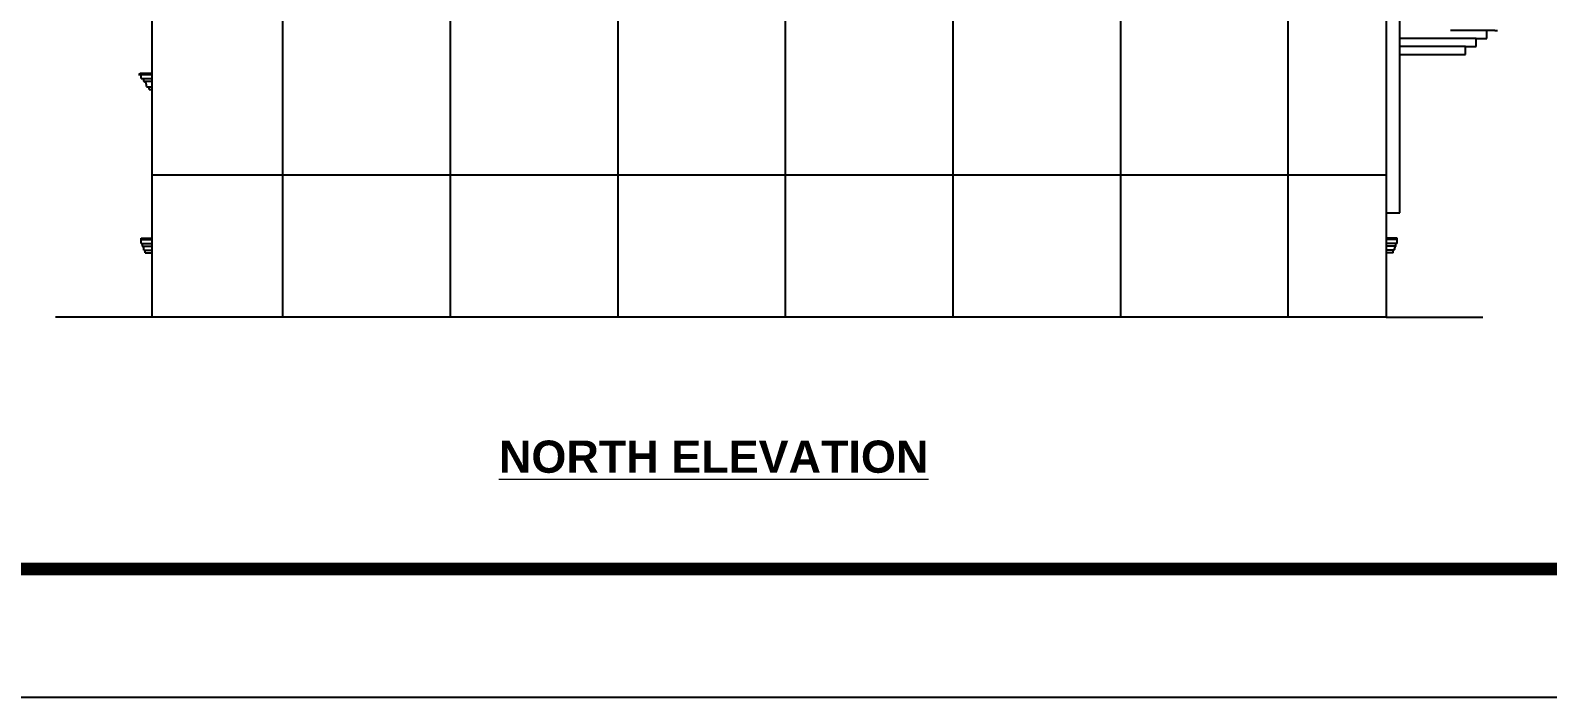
# Model space of a CAD drawing. Header units: inches. Extents: x 3672 to 10975, y -27382 to -746.
# Drawn here: x 5696 to 6262, y -27267 to -27019 of the extents above; entities that cross this region are included whole.
import ezdxf

# ---------------------------------------------------------------- set-up
doc = ezdxf.new("R2010")
doc.units = ezdxf.units.IN
doc.header["$LTSCALE"] = 17
doc.header["$MEASUREMENT"] = 0
for name, color, linetype, lineweight in [('25 BOT BAR', 12, 'Continuous', 25), ('OUTLINE', 1, 'Continuous', 25), ('TEXT', 231, 'Continuous', 20)]:
    doc.layers.add(name, color=color, linetype=linetype, lineweight=lineweight)

msp = doc.modelspace()

# ---------------------------------------------------------------- hatches: boundary and pattern name
at = {"layer": 'OUTLINE'}
h = msp.add_hatch(dxfattribs=at)
h.set_pattern_fill('NET', color=256, scale=500)
h.set_pattern_definition([(0, (-11522.68, -5697.485), (0, 62.5), []), (90, (-11522.68, -5697.485), (-62.5, 4e-15), [])])
h.paths.add_polyline_path([(6201.44, -26789.6), (6201.44, -26677.6), (6201.44, -26556.97), (6201.44, -26529.6), (5740.97, -26529.6), (5740.97, -26565.6), (5740.97, -26677.6), (5740.97, -26789.6), (5740.97, -26901.6), (5740.97, -27013.6), (5740.97, -27125.6), (6201.44, -27125.6), (6201.44, -27013.6), (6201.44, -26901.6)])

# ---------------------------------------------------------------- linework, layer by layer
msp.add_lwpolyline([(3671.9, -27267.47), (3671.9, -25022.43), (6846.71, -25022.43), (6846.71, -27267.47)], close=True)
at = {"const_width": 4.8}
msp.add_lwpolyline([(6798.71, -27219.47), (6798.71, -25070.43), (3815.9, -25070.43), (3815.9, -27219.47)], close=True, dxfattribs=at)
at = {"layer": '25 BOT BAR'}
for p, q in [((6206.44, -27086.6), (6206.44, -26583.75)), ((5740.97, -27013.6), (5740.97, -27125.6)), ((6201.44, -27013.6), (6201.44, -27125.6)), ((6241.88, -27018.6), (6225.44, -27018.6)), ((6238.94, -27021.6), (6238.94, -27018.6)), ((6241.88, -27018.6), (6241.88, -27018.6)), ((6241.88, -27018.6), (6242.88, -27018.6)), ((6234.94, -27021.6), (6206.44, -27021.6)), ((6230.94, -27024.6), (6206.44, -27024.6)), ((6230.94, -27027.6), (6230.94, -27024.6)), ((6230.94, -27024.6), (6234.94, -27024.6)), ((6234.94, -27024.6), (6234.94, -27021.6)), ((6234.94, -27021.6), (6238.94, -27021.6)), ((6206.44, -27027.6), (6230.94, -27027.6)), ((5736.72, -27034.6), (5735.97, -27035.1)), ((5735.97, -27035.1), (5740.97, -27035.1)), ((5736.72, -27034.6), (5740.97, -27034.6)), ((5736.97, -27036.6), (5736.97, -27035.1)), ((5736.97, -27036.6), (5740.97, -27036.6)), ((5737.97, -27037.6), (5737.97, -27036.6)), ((5737.97, -27037.6), (5740.97, -27037.6)), ((5738.97, -27039.6), (5740.97, -27039.6)), ((5739.97, -27040.6), (5739.97, -27039.6)), ((5739.97, -27040.6), (5740.97, -27040.6)), ((6201.44, -27086.6), (6206.44, -27086.6)), ((5736.97, -27096.1), (5740.97, -27096.1)), ((5736.97, -27096.6), (5736.97, -27096.1)), ((5736.97, -27098.1), (5736.97, -27096.6)), ((5736.97, -27096.6), (5740.97, -27096.6)), ((5736.97, -27098.1), (5740.97, -27098.1)), ((5737.47, -27099.1), (5737.47, -27098.1)), ((5737.47, -27099.1), (5740.97, -27099.1)), ((6205.44, -27096.1), (6201.44, -27096.1)), ((6205.44, -27096.6), (6201.44, -27096.6)), ((6205.44, -27098.1), (6201.44, -27098.1)), ((6204.94, -27099.1), (6201.44, -27099.1)), ((6204.94, -27099.1), (6204.94, -27098.1)), ((6205.44, -27096.6), (6205.44, -27096.1)), ((6205.44, -27098.1), (6205.44, -27096.6)), ((5737.97, -27100.6), (5740.97, -27100.6)), ((5738.47, -27101.6), (5738.47, -27100.6)), ((5738.47, -27101.6), (5740.97, -27101.6)), ((6204.44, -27100.6), (6201.44, -27100.6)), ((6203.94, -27101.6), (6201.44, -27101.6)), ((6203.94, -27101.6), (6203.94, -27100.6)), ((5740.97, -27125.6), (5704.97, -27125.6)), ((6201.44, -27125.6), (5740.97, -27125.6)), ((6201.44, -27125.6), (6237.44, -27125.6))]:
    msp.add_line(p, q, dxfattribs=at)
for centre, radius, start, end in [((5737.06, -27039.3), 1.93, 351.2663, 61.8638), ((5736.53, -27100.24), 1.48, 346.2102, 50.6596), ((6205.88, -27100.24), 1.48, 129.3404, 193.7898)]:
    msp.add_arc(centre, radius, start, end, dxfattribs=at)

# ---------------------------------------------------------------- texts
at = {"layer": 'TEXT', "insert": (5950.53, -27171.6), "char_height": 12, "width": 396.2985, "attachment_point": 2}
msp.add_mtext('{\\fArial|b1|i0|c0|p34;\\LNORTH ELEVATION}', dxfattribs=at)

doc.saveas('drawing.dxf')
